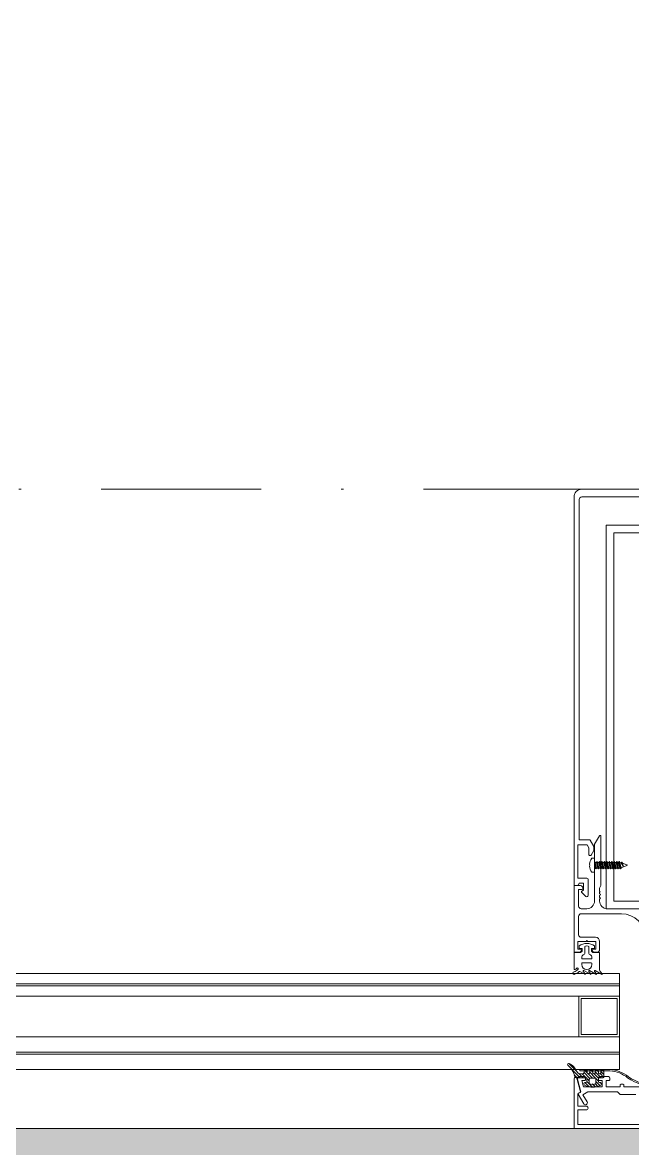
# Model space of a CAD drawing. Extents: x -1701 to 23780, y -363 to 7742.
# Drawn here: x 4231.02 to 4254.87, y 319.21 to 363.26 of the extents above; entities that cross this region are included whole.
import ezdxf

# ---------------------------------------------------------------- set-up
doc = ezdxf.new("R2010")
doc.units = 0
doc.header["$LTSCALE"] = 25
doc.header["$MEASUREMENT"] = 0
doc.linetypes.add('Audi$0$DASHDOT2', pattern=[0.5, 0.25, -0.125, 0, -0.125])
doc.layers.get('0').update_dxf_attribs({"color": 9, "lineweight": 9})
for name, color, linetype, lineweight in [('Audi$0$06D', 8, 'Continuous', 9), ('Audi$0$09', 8, 'Continuous', 9), ('Audi$0$10', 8, 'Continuous', 9), ('Audi$0$15', 8, 'Continuous', 9), ('Audi$0$24', 8, 'Audi$0$DASHDOT2', 9)]:
    doc.layers.add(name, color=color, linetype=linetype, lineweight=lineweight)

# ---------------------------------------------------------------- blocks, each defined once
blk = doc.blocks.new('*U4857')
at = {"layer": 'Audi$0$10'}
h = blk.add_hatch(dxfattribs=at)
h.set_pattern_fill('LINE', color=256, scale=0.6666666666715167, angle=585.0000000000001, style=0)
h.set_pattern_definition([(134.9999999999999, (54.08257083702352, -143.591873856265), (0.0589255650993077, 0.0589255650993076), [])])
edge = h.paths.add_edge_path()
edge.add_arc((-3.724112742561203, -23.01631543597887), 0.6254947507205308, 382.66119677713436, 422.7999977533498, ccw=False)
edge.add_arc((-3.003038380344435, -22.70189300089169), 0.1615246373840444, 207.0399911032214, 269.8973059514558)
edge.add_line((-3.003327888753743, -22.86341737882685), (-2.922681304442392, -22.86341737882685))
edge.add_line((-2.922681304443868, -22.86341737882685), (-2.908930808625711, -22.86341737882685))
edge.add_line((-2.908930808624233, -22.86341737882685), (-2.901684862210744, -22.86288960382808))
edge.add_line((-2.901684862216654, -22.86288960382717), (-2.894240066035251, -22.86121154462581))
edge.add_line((-2.89424006602934, -22.86121154462671), (-2.886867507665158, -22.85828629342723))
edge.add_line((-2.886867507668112, -22.85828629342632), (-2.879875461587231, -22.85410883462737))
edge.add_line((-2.879875461587231, -22.85410883462737), (-2.873575976287667, -22.84877095602769))
edge.add_line((-2.87357597628619, -22.8487709560286), (-2.868239588628569, -22.8424729618273))
edge.add_line((-2.868239588632888, -22.8424729618273), (-2.864062096215491, -22.83548088202952))
edge.add_line((-2.864062096218333, -22.83548088202952), (-2.861137499516701, -22.82810897802847))
edge.add_line((-2.861137499513858, -22.82810897803029), (-2.858930808635193, -22.8134173788294))
edge.add_line((-2.858930808636671, -22.81341737882758), (-2.858930808636671, -22.73765655195257))
edge.add_line((-2.858930808636671, -22.73765655195257), (-2.858719652597812, -22.73475800855249))
edge.add_line((-2.858719652593379, -22.73475800855158), (-2.858048233911345, -22.73177909955121))
edge.add_line((-2.858048233918737, -22.73177909955121), (-2.856878285160121, -22.72883073455159))
edge.add_line((-2.856878285149888, -22.72883073455159), (-2.855207310770366, -22.72603375855033))
edge.add_line((-2.855207310773323, -22.72603375855124), (-2.853072537707986, -22.72351556675221))
edge.add_line((-2.853072537707986, -22.7235155667513), (-2.850553042926831, -22.72137913555344))
edge.add_line((-2.850553042923991, -22.72137913555344), (-2.84775627710695, -22.71970803055229))
edge.add_line((-2.847756277111386, -22.71970803055319), (-2.844807428515252, -22.71853728395308))
edge.add_line((-2.844807428510931, -22.7185372839549), (-2.838931113808428, -22.71765533115376))
edge.add_line((-2.838931113812748, -22.71765533115104), (-2.758930808629372, -22.71765533115104))
edge.add_line((-2.758930808626415, -22.71765533115104), (-2.756032391351423, -22.71786611695279))
edge.add_line((-2.756032391353016, -22.71786611695279), (-2.75305418802958, -22.71853892175204))
edge.add_line((-2.753054188035378, -22.71853892175295), (-2.750104989276508, -22.71970879255332))
edge.add_line((-2.750104989269345, -22.71970879255514), (-2.747308375308818, -22.7213787063547))
edge.add_line((-2.747308375308818, -22.72137870635379), (-2.744788289945461, -22.72351365955365))
edge.add_line((-2.744788289949894, -22.72351365955365), (-2.742654088432856, -22.72603299335424))
edge.add_line((-2.742654088437177, -22.72603299335333), (-2.740982949017108, -22.72883083275246))
edge.add_line((-2.74098294900699, -22.72883083275337), (-2.739813347784489, -22.73177976195257))
edge.add_line((-2.739813347784489, -22.73177976195166), (-2.73893111380397, -22.73765502595143))
edge.add_line((-2.738931113814202, -22.73765502595143), (-2.738931113814202, -22.81341737882758))
edge.add_line((-2.738931113814202, -22.81341737882758), (-2.738403023035231, -22.82066340542588))
edge.add_line((-2.738403023029434, -22.82066340542497), (-2.736723585627089, -22.82810897802756))
edge.add_line((-2.736723585631409, -22.82810897803029), (-2.733799232594319, -22.83548088203133))
edge.add_line((-2.733799232595798, -22.83548088202952), (-2.729621641494587, -22.8424729618273))
edge.add_line((-2.729621641496064, -22.8424729618273), (-2.724286068658384, -22.8487709560286))
edge.add_line((-2.724286068656908, -22.8487709560286), (-2.717985768559231, -22.85410883462828))
edge.add_line((-2.717985768553318, -22.85410883462737), (-2.710993821127146, -22.85828629342632))
edge.add_line((-2.710993821122826, -22.85828629342632), (-2.703621019108652, -22.86121154462581))
edge.add_line((-2.703621019115928, -22.86121154462671), (-2.688931113816408, -22.86341737882685))
edge.add_line((-2.68893111381493, -22.86341737882685), (-2.681684861214589, -22.86288960382808))
edge.add_line((-2.681684861211635, -22.86288960382717), (-2.674239797427787, -22.86121154462581))
edge.add_line((-2.674239797432107, -22.86121154462671), (-2.666867041154603, -22.85828629342723))
edge.add_line((-2.666867041153238, -22.85828629342632), (-2.659874866789949, -22.85410883462737))
edge.add_line((-2.659874866794268, -22.85410883462737), (-2.653575347814296, -22.84877095602769))
edge.add_line((-2.653575347814296, -22.8487709560286), (-2.648238993837082, -22.8424729618273))
edge.add_line((-2.648238993828329, -22.8424729618273), (-2.644061629686063, -22.83548088202952))
edge.add_line((-2.644061629691746, -22.83548088202952), (-2.641137230910715, -22.82810897802847))
edge.add_line((-2.641137230904917, -22.82810897803029), (-2.638931113808268, -22.8134173788294))
edge.add_line((-2.638931113815658, -22.81341737882758), (-2.638931113815658, -22.73765655195257))
edge.add_line((-2.638931113815658, -22.73765655195257), (-2.638719707636653, -22.73475835975205))
edge.add_line((-2.638719707630853, -22.73475835975114), (-2.638047671511059, -22.7317815903516))
edge.add_line((-2.638047671512423, -22.73178159035251), (-2.636877956406634, -22.72883172455204))
edge.add_line((-2.636877956412547, -22.72883172455295), (-2.635206872959145, -22.7260350083543))
edge.add_line((-2.635206872954825, -22.7260350083543), (-2.633072912453883, -22.72351318895198))
edge.add_line((-2.633072912456837, -22.72351318895108), (-2.63055259479398, -22.72138073015321))
edge.add_line((-2.630552594791025, -22.72138073015231), (-2.627755931012018, -22.71970969915128))
edge.add_line((-2.627755931016451, -22.71970969915128), (-2.624806846955775, -22.71854076575255))
edge.add_line((-2.624806846954413, -22.71854076575437), (-2.618931418994689, -22.717656857154))
edge.add_line((-2.618931418991733, -22.71765685715218), (-2.538931113808359, -22.71765685715218))
edge.add_line((-2.538931113805404, -22.71765685715218), (-2.536032472707404, -22.71786813815197))
edge.add_line((-2.536032472711836, -22.71786813815288), (-2.53305417242899, -22.71854076575346))
edge.add_line((-2.533054172431945, -22.71854076575437), (-2.530105038931139, -22.7197096991531))
edge.add_line((-2.530105038928295, -22.71970969915128), (-2.527308013934371, -22.72138073015231))
edge.add_line((-2.527308013928575, -22.72138073015231), (-2.524788322449181, -22.72351318895017))
edge.add_line((-2.524788322449181, -22.72351318895108), (-2.522653380668939, -22.72603500835339))
edge.add_line((-2.522653380674853, -22.7260350083543), (-2.520982317572305, -22.72883172455295))
edge.add_line((-2.520982317566506, -22.72883172455295), (-2.519812337644963, -22.73178159035342))
edge.add_line((-2.519812337644963, -22.73178159035251), (-2.518929893105505, -22.73765655195257))
edge.add_line((-2.518929893114259, -22.73765655195257), (-2.518929893114259, -22.81341737882758))
edge.add_line((-2.518929893114259, -22.81341737882758), (-2.518401991117285, -22.82066340542588))
edge.add_line((-2.51840199110853, -22.82066340542497), (-2.516722710903251, -22.82810897802756))
edge.add_line((-2.516722710906206, -22.82810897803029), (-2.513798487686754, -22.83548088203133))
edge.add_line((-2.513798487685392, -22.83548088202952), (-2.509620975688392, -22.8424729618273))
edge.add_line((-2.509620975689756, -22.8424729618273), (-2.504285440170463, -22.8487709560286))
edge.add_line((-2.504285440173305, -22.8487709560286), (-2.497985102735412, -22.85410883462828))
edge.add_line((-2.497985102735412, -22.85410883462737), (-2.490993076234133, -22.85828629342632))
edge.add_line((-2.490993076235609, -22.85828629342632), (-2.483620144396525, -22.86121154462581))
edge.add_line((-2.483620144390612, -22.86121154462671), (-2.468929893104756, -22.86341737882685))
edge.add_line((-2.468929893103393, -22.86341737882685), (-2.461683829285048, -22.86288960382808))
edge.add_line((-2.461683829290848, -22.86288960382717), (-2.454238922711339, -22.86121154462581))
edge.add_line((-2.454238922706904, -22.86121154462671), (-2.446866296247037, -22.85828629342723))
edge.add_line((-2.446866296254313, -22.85828629342632), (-2.439874200995233, -22.85410883462737))
edge.add_line((-2.439874200987957, -22.85410883462737), (-2.433574719326371, -22.84877095602769))
edge.add_line((-2.433574719330692, -22.8487709560286), (-2.42823832803509, -22.8424729618273))
edge.add_line((-2.428238328033613, -22.8424729618273), (-2.424060884787138, -22.83548088202952))
edge.add_line((-2.424060884792936, -22.83548088202952), (-2.421136356194267, -22.82810897802847))
edge.add_line((-2.421136356191423, -22.82810897803029), (-2.418929893115714, -22.8134173788294))
edge.add_line((-2.418929893115714, -22.81341737882758), (-2.418929893115714, -22.73765502595143))
edge.add_line((-2.418929893115714, -22.73765502595143), (-2.418718577675179, -22.73475734415206))
edge.add_line((-2.418718577676654, -22.73475734415206), (-2.418047278611368, -22.73177831455269))
edge.add_line((-2.418047278606934, -22.7317783145536), (-2.416877733685792, -22.72882871255388))
edge.add_line((-2.416877733682951, -22.72882871255388), (-2.415206831946589, -22.72603217115284))
edge.add_line((-2.415206831949546, -22.72603217115284), (-2.413072408552181, -22.72351329475532))
edge.add_line((-2.413072408549226, -22.72351329475532), (-2.410552932445455, -22.72137791655223))
edge.add_line((-2.410552932449888, -22.72137791655132), (-2.407756443934147, -22.71970672675252))
edge.add_line((-2.407756443926982, -22.71970672675343), (-2.404807506920688, -22.71853753275173))
edge.add_line((-2.404807506920688, -22.71853753275173), (-2.398931724163444, -22.71765533115285))
edge.add_line((-2.39893172417072, -22.71765533115104), (-2.318931418987345, -22.71765380534998))
edge.add_line((-2.318931418984391, -22.71765380535089), (-2.316033230130813, -22.7178636593535))
edge.add_line((-2.316033230129448, -22.71786365935532), (-2.313054813023825, -22.71853716915484))
edge.add_line((-2.313054813026779, -22.71853716915211), (-2.31010558926772, -22.71970678735306))
edge.add_line((-2.31010558926624, -22.71970678735397), (-2.3073091623051, -22.72137540355197))
edge.add_line((-2.307309162303739, -22.72137540355197), (-2.304788782526029, -22.72351087535299))
edge.add_line((-2.304788782530463, -22.7235108753539), (-2.302654506449414, -22.7260297041521))
edge.add_line((-2.302654506453732, -22.7260297041521), (-2.300982829471365, -22.72882885115359))
edge.add_line((-2.300982829464201, -22.72882885115269), (-2.299812937327089, -22.73177803455201))
edge.add_line((-2.29981293733141, -22.73177803455201), (-2.298930198290292, -22.73765350015402))
edge.add_line((-2.298930198281539, -22.73765350015402), (-2.298930198281539, -22.81341737882758))
edge.add_line((-2.298930198281539, -22.81341737882758), (-2.298402280022799, -22.82066340542588))
edge.add_line((-2.298402280024274, -22.82066340542497), (-2.296722981083404, -22.82810897802756))
edge.add_line((-2.296722981090793, -22.82810897803029), (-2.293798751948711, -22.83548088203133))
edge.add_line((-2.293798751944391, -22.83548088202952), (-2.289621233129819, -22.8424729618273))
edge.add_line((-2.289621233126752, -22.8424729618273), (-2.2842857055237, -22.8487709560286))
edge.add_line((-2.284285705526655, -22.8487709560286), (-2.277985360187074, -22.85410883462828))
edge.add_line((-2.277985360184118, -22.85410883462737), (-2.270993340485856, -22.85828629342632))
edge.add_line((-2.27099334049461, -22.85828629342632), (-2.263620414570878, -22.86121154462581))
edge.add_line((-2.263620414563602, -22.86121154462671), (-2.248930198282379, -22.86341737882685))
edge.add_line((-2.248930198282266, -22.86341737882685), (-2.241684118223985, -22.86288960382808))
edge.add_line((-2.241684118229898, -22.86288960382717), (-2.23423919289297, -22.86121154462581))
edge.add_line((-2.234239192891493, -22.86121154462671), (-2.226866560508995, -22.85828629342723))
edge.add_line((-2.226866560501719, -22.85828629342632), (-2.219874458425065, -22.85410883462737))
edge.add_line((-2.219874458436663, -22.85410883462737), (-2.213574984691319, -22.84877095602769))
edge.add_line((-2.213574984684044, -22.8487709560286), (-2.208238585464924, -22.8424729618273))
edge.add_line((-2.208238585470724, -22.8424729618273), (-2.204061149049096, -22.83548088202952))
edge.add_line((-2.204061149040227, -22.83548088202952), (-2.201136626364188, -22.82810897802847))
edge.add_line((-2.2011366263643, -22.82810897803029), (-2.198930198285948, -22.8134173788294))
edge.add_line((-2.198930198294704, -22.81341737882758), (-2.198930198294704, -22.73763518955184))
edge.add_line((-2.198930198294704, -22.73763518955184), (-2.19871940707236, -22.73473815235139))
edge.add_line((-2.198719407062128, -22.73473815235047), (-2.198048360479845, -22.73176337275072))
edge.add_line((-2.198048360485755, -22.73176337275163), (-2.196880107570962, -22.7288162103514))
edge.add_line((-2.196880107573803, -22.72881621035231), (-2.195211595451098, -22.72601983335517))
edge.add_line((-2.195211595451211, -22.72601983335517), (-2.193079894528011, -22.72350138855291))
edge.add_line((-2.193079894528011, -22.72350138855291), (-2.190563270330414, -22.72136653795497))
edge.add_line((-2.190563270324614, -22.72136653795497), (-2.18776947526652, -22.71969583635473))
edge.add_line((-2.187769475267998, -22.71969583635382), (-2.184823444526557, -22.71852431575189))
edge.add_line((-2.184823444523714, -22.71852431575371), (-2.178951865763849, -22.71763549475418))
edge.add_line((-2.178951865763849, -22.71763549475418), (-2.098951560580474, -22.71755004555507))
edge.add_line((-2.098951560589225, -22.71755004555325), (-2.09605159487404, -22.71775713855186))
edge.add_line((-2.096051594875518, -22.71775713855277), (-2.093071049210323, -22.71842716335414))
edge.add_line((-2.093071049200204, -22.71842716335505), (-2.09011889912375, -22.71959546135531))
edge.add_line((-2.090118899131025, -22.7195954613544), (-2.087318967086444, -22.72126520255369))
edge.add_line((-2.087318967077806, -22.72126520255278), (-2.084796137761657, -22.72339854575421))
edge.add_line((-2.084796137763134, -22.72339854575512), (-2.082658734664676, -22.7259204625534))
edge.add_line((-2.082658734666154, -22.7259204625543), (-2.080985478364425, -22.72871913695326))
edge.add_line((-2.080985478362945, -22.72871913695235), (-2.079814314381167, -22.73166975335517))
edge.add_line((-2.079814314381167, -22.73166975335425), (-2.078930503445973, -22.73754974035274))
edge.add_line((-2.078930503448928, -22.73754974035364), (-2.078930503448928, -22.9892850173037))
edge.add_arc((-2.108930503453109, -22.98928501730279), 0.0299999999983993, 269.99999999999994, 360, ccw=False)
edge.add_line((-2.108930503453109, -23.01928501730163), (-2.293103443119604, -23.01928501730163))
edge.add_line((-2.293103443110963, -23.01928501730163), (-2.293103443110963, -23.18928501730079))
edge.add_line((-2.293103443110963, -23.18928501729988), (-2.218117040009872, -23.20881546617329))
edge.add_arc((-2.230719271549161, -23.25720124673626), 0.0500000000016979, 327.9605935086705, 435.4014640604238, ccw=False)
edge.add_arc((-2.273103443127581, -23.2306761265645), 0.1000000000096152, 296.3877999626419, 327.960593512649, ccw=False)
edge.add_arc((-2.523103443123944, -22.72678501729842), 0.6625000000053745, 243.61220003876122, 296.3877999612387, ccw=False)
edge.add_arc((-2.773103443108595, -23.23067612657633), 0.1000000000019964, 212.0394064820503, 243.6122000308444, ccw=False)
edge.add_arc((-2.815487614687016, -23.25720124673899), 0.0500000000069265, 104.59853593852549, 212.0394064833725, ccw=False)
edge.add_line((-2.828089846221983, -23.20881546617329), (-2.753103443128166, -23.18928501729988))
edge.add_line((-2.753103443125212, -23.18928501729988), (-2.753103443125212, -23.01928501730072))
edge.add_line((-2.753103443125212, -23.01928501730163), (-3.173103443124603, -23.01928501730163))
edge.add_arc((-3.173103443114484, -22.96928501730508), 0.0499999999949068, 193.1597880743703, 269.9999999916623, ccw=False)
edge.add_arc((-3.971133191325121, -23.12469570005305), 0.7630586476258935, 370.8798435970469, 411.3381814125703)
edge.add_arc((-3.451129296104056, -22.50682708006479), 0.0485886091209949, 74.56828593339918, 206.9707303244379, ccw=False)
edge = h.paths.add_edge_path(flags=16)
edge.add_arc((-2.623103443110778, -23.21739425380383), 0.0299999999977899, 179.999999993052, 259.1759609296883, ccw=False)
edge.add_line((-2.653103443115069, -23.2173942538011), (-2.653103443115069, -23.0492850173041))
edge.add_arc((-2.623103443110778, -23.04928501729955), 0.0299999999983993, 90, 180.000000006948, ccw=False)
edge.add_line((-2.623103443110778, -23.01928501730163), (-2.423103443116644, -23.01928501730163))
edge.add_arc((-2.423103443113687, -23.04928501729955), 0.0299999999983993, 359.9999999930519, 450, ccw=False)
edge.add_line((-2.393103443121106, -23.04928501730319), (-2.393103443121106, -23.2173942538002))
edge.add_arc((-2.423103443125397, -23.21739425380383), 0.0300000000056753, 280.82403907031164, 360.000000006948, ccw=False)
edge.add_arc((-2.523103443112233, -22.69436820284318), 0.5624999999791568, 259.1759609414076, 280.82403905859235, ccw=False)
for p, q in [((-2.559022459443268, -14.43459761733265), (-2.450000039438064, -14.43459761733265)), ((-2.450000039438064, -14.97579761732413), (-2.450000039438064, -14.43459761733265)), ((-2.443013996195134, -14.55865602082667), (-2.450000579336856, -14.55865602082667)), ((-2.402781799655542, -14.85173914253391), (-2.450000068692645, -14.56477674680445)), ((-2.450000042443035, -14.69077421556358), (-2.422779413313094, -14.81710182541064)), ((-2.422779230136768, -14.81710182541064), (-2.450000016124988, -14.81710183108134)), ((-2.443013996195134, -14.55865602082667), (-2.394788408237956, -14.85173914253391)), ((-2.423016321478883, -14.59329333794993), (-2.443013996195134, -14.55865602082667)), ((-2.374554710708537, -14.59329333794993), (-2.423016321478883, -14.59329333794993)), ((-2.37479085563933, -14.81710182541064), (-2.423016321478883, -14.59329333794993)), ((-2.422779413313094, -14.81710182541064), (-2.402781799655542, -14.85173914253391)), ((-2.422779230136768, -14.81710182541064), (-2.402781799655542, -14.85173914253391)), ((-2.402781799655542, -14.85173914253391), (-2.394788408237956, -14.85173914253391)), ((-2.394788408237956, -14.85173914253391), (-2.37479085563933, -14.81710182541064)), ((-2.32632923182683, -14.81710131920408), (-2.374790563385488, -14.81710131920408)), ((-2.35455691387466, -14.55865602082667), (-2.374554710708537, -14.59329333794993)), ((-2.374554588591138, -14.59329333794993), (-2.32632912275136, -14.81710182541064)), ((-2.34656370563317, -14.55865602082667), (-2.35455691387466, -14.55865602082667)), ((-2.306331509093581, -14.85173914253391), (-2.35455691387466, -14.55865602082667)), ((-2.326566030917375, -14.59329333794993), (-2.34656370563317, -14.55865602082667)), ((-2.34656370563317, -14.55865602082667), (-2.298338117675996, -14.85173914253391)), ((-2.27810438961734, -14.59329333794993), (-2.326566030917375, -14.59329333794993)), ((-2.278340565077371, -14.81710182541064), (-2.326566030917375, -14.59329333794993)), ((-2.32632912275136, -14.81710182541064), (-2.306331509093581, -14.85173914253391)), ((-2.326328939574806, -14.81710182541064), (-2.306331509093581, -14.85173914253391)), ((-2.306331509093581, -14.85173914253391), (-2.298338117675996, -14.85173914253391)), ((-2.298338117675996, -14.85173914253391), (-2.278340565077371, -14.81710182541064)), ((-2.278340565077371, -14.81710182541064), (-2.229878618483609, -14.81710182541064)), ((-2.25810659278346, -14.55865602082667), (-2.27810438961734, -14.59329333794993)), ((-2.278104267499939, -14.59329333794993), (-2.229878801660162, -14.81710182541064)), ((-2.25011338454243, -14.55865602082667), (-2.25810659278346, -14.55865602082667)), ((-2.209881188002384, -14.85173914253391), (-2.25810659278346, -14.55865602082667)), ((-2.230115709826179, -14.59329333794993), (-2.25011338454243, -14.55865602082667)), ((-2.25011338454243, -14.55865602082667), (-2.201887796585253, -14.85173914253391)), ((-2.181890243986629, -14.81710182541064), (-2.230115709826179, -14.59329333794993)), ((-2.181654068526595, -14.59329333794993), (-2.230115709826634, -14.59329333794993)), ((-2.229878801660162, -14.81710182541064), (-2.209881188002384, -14.85173914253391)), ((-2.229878618483609, -14.81710182541064), (-2.209881188002384, -14.85173914253391)), ((-2.036978159477996, -14.81710182541064), (-2.225439922894167, -14.81710182541064)), ((-2.209881188002384, -14.85173914253391), (-2.201887796585253, -14.85173914253391)), ((-2.201887796585253, -14.85173914253391), (-2.181890243986629, -14.81710182541064)), ((-2.181890243986629, -14.81710182541064), (-2.133428297392867, -14.81710182541064)), ((-2.181890243986629, -14.81710182541064), (-2.133428297392867, -14.81710182541064)), ((-2.16165627169272, -14.55865602082667), (-2.181654068526595, -14.59329333794993)), ((-2.181653946409198, -14.59329333794993), (-2.133428480569419, -14.81710182541064)), ((-2.177215067642748, -14.59329333794993), (-1.988752876814544, -14.59329333795085)), ((-2.153663063451459, -14.55865602082667), (-2.16165627169272, -14.55865602082667)), ((-2.113430866911642, -14.85173914253391), (-2.16165627169272, -14.55865602082667)), ((-2.133665388735435, -14.59329333794993), (-2.153663063451459, -14.55865602082667)), ((-2.153663063451459, -14.55865602082667), (-2.105437475494511, -14.85173914253391)), ((-2.085439922895659, -14.81710182541064), (-2.133665388735435, -14.59329333794993)), ((-2.085203747435854, -14.59329333794993), (-2.133665388735892, -14.59329333794993)), ((-2.133428480569419, -14.81710182541064), (-2.113430866911642, -14.85173914253391)), ((-2.133428297392867, -14.81710182541064), (-2.113430866911642, -14.85173914253391)), ((-2.113430866911642, -14.85173914253391), (-2.105437475494511, -14.85173914253391)), ((-2.105437475494511, -14.85173914253391), (-2.085439922895659, -14.81710182541064)), ((-2.085439922895659, -14.81710182541064), (-2.036977976302123, -14.81710182541064)), ((-2.085439922895659, -14.81710182541064), (-2.036977976302123, -14.81710182541064)), ((-2.065205950601749, -14.55865602082667), (-2.085203747435854, -14.59329333794993)), ((-2.085203625318229, -14.59329333794993), (-2.036978159478678, -14.81710182541064)), ((-2.057212742360718, -14.55865602082667), (-2.065205950601749, -14.55865602082667)), ((-2.016980545820899, -14.85173914253391), (-2.065205950601749, -14.55865602082667)), ((-2.037215067644694, -14.59329333794993), (-2.057212742360718, -14.55865602082667)), ((-2.057212742360718, -14.55865602082667), (-2.00898715440354, -14.85173914253391)), ((-1.988989601804916, -14.81710182541064), (-2.037215067644694, -14.59329333794993)), ((-2.036978159478678, -14.81710182541064), (-2.016980545820899, -14.85173914253391)), ((-2.036977976302123, -14.81710182541064), (-2.016980545820899, -14.85173914253391)), ((-2.016980545820899, -14.85173914253391), (-2.00898715440354, -14.85173914253391)), ((-2.00898715440354, -14.85173914253391), (-1.988989601804916, -14.81710182541064)), ((-1.988989601803778, -14.81710182541064), (-1.940527410974766, -14.81710182541064)), ((-1.988989601804916, -14.81710182541064), (-1.940527655211155, -14.81710182541064)), ((-1.968755202098293, -14.55865602082667), (-1.988752876814544, -14.59329333795085)), ((-1.988752876814544, -14.59329333795085), (-1.940527288857365, -14.81710182541064)), ((-1.968755202098293, -14.55865602082667), (-1.960761810680708, -14.55865602082667)), ((-1.920529675200043, -14.85173914253391), (-1.968755202098293, -14.55865602082667)), ((-1.940764197022928, -14.59329333794993), (-1.960761810680708, -14.55865602082667)), ((-1.960761810680708, -14.55865602082667), (-1.912536405899857, -14.85173914253391)), ((-1.892302555723347, -14.59329333794993), (-1.940764197022928, -14.59329333794993)), ((-1.892538731183378, -14.81710182541064), (-1.940764197022928, -14.59329333794993)), ((-1.940527410974766, -14.81710182541064), (-1.920529675200043, -14.85173914253391)), ((-1.940527288857365, -14.81710182541064), (-1.920529675200043, -14.85173914253391)), ((-1.920529675200043, -14.85173914253391), (-1.912536405899857, -14.85173914253391)), ((-1.912536405899857, -14.85173914253391), (-1.892538731183378, -14.81710182541064)), ((-1.892538731183378, -14.81710182541064), (-1.844076784589615, -14.81710182541064)), ((-1.872304819948167, -14.55865602082667), (-1.892302555723347, -14.59329333794993)), ((-1.892302433605493, -14.59329333794993), (-1.84407702882487, -14.81710182541064)), ((-1.824079354108389, -14.85173914253391), (-1.872304819948167, -14.55865602082667)), ((-1.86431155064821, -14.55865602082667), (-1.872304819948167, -14.55865602082667)), ((-1.86431155064821, -14.55865602082667), (-1.816085962690804, -14.85173914253391)), ((-1.844313875931732, -14.59329333794993), (-1.86431155064821, -14.55865602082667)), ((-1.796088410091724, -14.81710182541064), (-1.844313875931732, -14.59329333794993)), ((-1.795852234631468, -14.59329333794993), (-1.844313875931732, -14.59329333794993)), ((-1.84407702882487, -14.81710182541064), (-1.824079354108389, -14.85173914253391)), ((-1.844076784589615, -14.81710182541064), (-1.824079354108389, -14.85173914253391)), ((-1.824079354108389, -14.85173914253391), (-1.816085962690804, -14.85173914253391)), ((-1.816085962690804, -14.85173914253391), (-1.796088410091724, -14.81710182541064)), ((-1.747626646674745, -14.81710182541064), (-1.796088410091724, -14.81710182541064)), ((-1.775854559915669, -14.55865602082667), (-1.79585223463192, -14.59329333795085)), ((-1.79585223463192, -14.59329333795085), (-1.747626646674745, -14.81710182541064)), ((-1.775854559915669, -14.55865602082667), (-1.767861168498086, -14.55865602082667)), ((-1.727629033017193, -14.85173914253391), (-1.775854559915669, -14.55865602082667)), ((-1.747863554840535, -14.59329333794993), (-1.767861168498086, -14.55865602082667)), ((-1.767861168498086, -14.55865602082667), (-1.719635763717006, -14.85173914253391)), ((-1.747863554840535, -14.59329333794993), (-1.699401364011293, -14.59329333795085)), ((-1.699638089000984, -14.81710182541064), (-1.747863554840535, -14.59329333794993)), ((-1.747626768792144, -14.81710182541064), (-1.727629033017193, -14.85173914253391)), ((-1.747626646674745, -14.81710182541064), (-1.727629033017193, -14.85173914253391)), ((-1.727629033017193, -14.85173914253391), (-1.719635763717006, -14.85173914253391)), ((-1.719635763717006, -14.85173914253391), (-1.699638089000984, -14.81710182541064)), ((-1.699638089000984, -14.81710182541064), (-1.651175898171969, -14.81710182541064)), ((-1.679403689295043, -14.55865602082667), (-1.699401364011293, -14.59329333795085)), ((-1.699401364011293, -14.59329333795085), (-1.651175776054343, -14.81710182541064)), ((-1.631178162396565, -14.85173914253391), (-1.679403689295043, -14.55865602082667)), ((-1.679403689295043, -14.55865602082667), (-1.671410297877911, -14.55865602082667)), ((-1.671410297877911, -14.55865602082667), (-1.623184893096604, -14.85173914253391)), ((-1.651412684220133, -14.59329333794993), (-1.671410297877911, -14.55865602082667)), ((-1.603187218380355, -14.81710182541064), (-1.651412684220133, -14.59329333794993)), ((-1.602950798685071, -14.59329333794993), (-1.651412684220133, -14.59329333794993)), ((-1.651175898171969, -14.81710182541064), (-1.631178162396565, -14.85173914253391)), ((-1.651175776054343, -14.81710182541064), (-1.631178162396565, -14.85173914253391)), ((-1.631178162396565, -14.85173914253391), (-1.623184893096604, -14.85173914253391)), ((-1.623184893096604, -14.85173914253391), (-1.603187218380355, -14.81710182541064)), ((-1.603187218380355, -14.81710182541064), (-1.554725332845521, -14.81710182541064)), ((-1.582953062909894, -14.55865602082667), (-1.602950798685071, -14.59329333794993)), ((-1.602950676567216, -14.59329333794993), (-1.554725149668739, -14.81710182541064)), ((-1.534727474952715, -14.85173914253391), (-1.582953062909894, -14.55865602082667)), ((-1.582953062909894, -14.55865602082667), (-1.574959793609706, -14.55865602082667)), ((-1.574959793609706, -14.55865602082667), (-1.526734327770383, -14.85173914253391)), ((-1.554962118893456, -14.59329333794993), (-1.574959793609706, -14.55865602082667)), ((-1.506736653053905, -14.81710182541064), (-1.554962118893456, -14.59329333794993)), ((-1.50650023335862, -14.59329333794993), (-1.554962118893456, -14.59329333794993)), ((-1.554725332845521, -14.81710182541064), (-1.534727474952715, -14.85173914253391)), ((-1.554725149668739, -14.81710182541064), (-1.534727474952715, -14.85173914253391)), ((-1.534727474952715, -14.85173914253391), (-1.526734327770383, -14.85173914253391)), ((-1.526734327770383, -14.85173914253391), (-1.506736653053905, -14.81710182541064)), ((-1.506736653053905, -14.81710182541064), (-1.458274706460144, -14.81710182541064)), ((-1.486501886995083, -14.55865602082667), (-1.50650023335862, -14.59329333794993)), ((-1.438276543273389, -14.85173914253391), (-1.486501886995083, -14.55865602082667)), ((-1.478509228283255, -14.55865602082667), (-1.486501886995083, -14.55865602082667)), ((-1.478509228283255, -14.55865602082667), (-1.430283640326306, -14.85173914253391)), ((-1.458511126155428, -14.59329333794993), (-1.478509228283255, -14.55865602082667)), ((-1.410286026668527, -14.81710182541064), (-1.458511126155428, -14.59329333794993)), ((-1.440941210608853, -14.59329333794993), (-1.458511126155428, -14.59329333794993)), ((-1.458274706460144, -14.81710182541064), (-1.438276543273389, -14.85173914253391)), ((-1.401988928751791, -14.60691403101009), (-1.440941210608853, -14.59329333794993)), ((-1.438276543273389, -14.85173914253391), (-1.430283640326306, -14.85173914253391)), ((-1.430283640326306, -14.85173914253391), (-1.410286026668527, -14.81710182541064)), ((-1.412433770155814, -14.80713330374965), (-1.182124656957113, -14.71525763049158)), ((-1.410286026668527, -14.81710182541064), (-1.412433770155814, -14.80713330374965)), ((-1.390051443786489, -14.58623811508096), (-1.401988928751791, -14.60691403101009)), ((-1.401988928751791, -14.60691403101009), (-1.313834850753949, -14.77265785351938)), ((-1.374102700587229, -14.65934382302657), (-1.390051443786489, -14.58623811508096)), ((-1.382058357662856, -14.58623811508096), (-1.390051443786489, -14.58623811508096)), ((-1.362060682946377, -14.62087329514634), (-1.382058357662856, -14.58623811508096)), ((-1.382058357662856, -14.58623811508096), (-1.360550637625294, -14.68482409001534)), ((-1.360550637625294, -14.68482409001534), (-1.374102700587229, -14.65934382302657)), ((-1.313834850753949, -14.77265785351938), (-1.362060682946377, -14.62087329514634)), ((-1.182124656957113, -14.69513753286992), (-1.362060682946377, -14.62087329514634)), ((-1.174984928701007, -14.70519758168029), (-1.182124656957113, -14.69513753286992)), ((-1.182124656957113, -14.71525763049158), (-1.174984928701007, -14.70519758168029)), ((-2.559022459443268, -14.97579761732413), (-2.450000039438064, -14.97579761732413)), ((-1.468840347965793, -18.9468617151615), (-1.468840347965793, -22.69886171510369))]:
    blk.add_line(p, q, dxfattribs=at)
for points in [[(2.950000000026932, 0), (-2.950000000026932, 0, 0.4142135623730951), (-3.250000000022566, -0.3000000000020009), (-3.250000000022566, -15.47743854311375, 0.4700431714390087), (-3.220000000018274, -15.50519760309089), (-3.150000000024022, -15.50519760309089, 0.4303272441157734), (-3.050000000013767, -15.40743854311313), (-2.88000000002097, -15.40743854311313), (-2.88000000002097, -15.68743854311378), (-2.945000000022273, -15.72496631061222, 0.5081417899848629), (-2.950171738028473, -15.77315295001699), (-2.783619563369085, -15.92444833858644, 0.6509713219855064), (-2.70000000001886, -15.88743854311359), (-2.70000000001886, -15.25743854310985, 0.4142135623730951), (-2.750000000018133, -15.20743854311331), (-3.100000000024747, -15.20743854311331), (-3.100000000024747, -13.90743854310312), (-2.741354626528561, -13.90743854310312), (-2.670000000014681, -14.03102838159248), (-2.670000000014681, -14.29743854310254, 0.4142135623729841), (-2.640000000022098, -14.32743854310684), (-2.602790561932408, -14.32743854310684, 0.2679491924310548), (-2.576809799819955, -14.31243854310469), (-2.474019237897605, -14.13440006733435, 0.1316524975873909), (-2.470000000017591, -14.11940006733221), (-2.470000000017591, -13.9854770188831, 0.1316524975873767), (-2.474019237909315, -13.97047701888186), (-2.617224318658998, -13.72243854309909, 0.2679491924311388), (-2.643205080771565, -13.70743854310331), (-3.050000000013767, -13.70743854310331), (-3.050000000013767, -0.4000000000032742, -0.4142135623730951), (-2.950000000026932, -0.3000000000020009), (2.950000000026932, -0.3000000000020009)], [(-0.4500000000051048, -17.55519760310471, 0.4142135623730951), (-1.400000000002874, -16.60519760310126), (-2.970000000021912, -16.60519760310126, 0.4142135623730951), (-3.070000000020456, -16.70519760310253), (-3.070000000020456, -17.42519760310552, 0.4142135623730951), (-2.970000000021912, -17.52519760310679), (-2.410000000009119, -17.52519760310679, -0.4142135623730951), (-2.250000000013812, -17.68519760310755), (-2.250000000013812, -18.00519760310999, -0.4142135623730284), (-2.350000000023951, -18.10519760311126), (-2.450000000010902, -18.10519760311126, -0.4142135623730284), (-2.550000000021042, -18.00519760310999), (-2.550000000021042, -17.98519760311228), (-2.400000000011628, -17.98519760311228), (-2.400000000011628, -17.68519760310755), (-2.720000000013953, -17.68519760310755), (-2.750000000018133, -17.6551976031069), (-2.780000000022423, -17.68519760310755), (-3.100000000024747, -17.68519760310482), (-3.100000000024747, -17.98519760310592), (-2.950000000026932, -17.98519760311228), (-2.950000000026932, -18.00519760310999, -0.4142135623730951), (-3.050000000013767, -18.10519760311126), (-3.220000000018274, -18.10519760311126, -0.4142135623735391), (-3.250000000022566, -18.07519760311334), (-3.250000000022566, -16.60519760310126), (-3.250000000022566, -15.53519760308972, -0.4142135623733171), (-3.220000000018274, -15.50519760309089), (-3.000000000014495, -15.50519760309089, -0.4142135623730951), (-2.90000000001595, -15.60519760309307), (-2.90000000001595, -15.62519760309351, -0.4142135623726511), (-2.930000000020243, -15.65519760309235), (-3.070000000020456, -15.65519760309235), (-3.070000000020456, -16.30519760309744, 0.4142135623730951), (-2.970000000021912, -16.40519760309871), (-2.750000000018133, -16.40519760309871, 0.4142135623730506), (-2.450000000010902, -16.10519760309671), (-2.450000000010902, -14.73519760308409), (-2.420000000018319, -14.70519760308525), (-2.450000000010902, -14.67519760308732), (-2.450000000010902, -13.88821030498002), (-2.255980762131287, -13.55215912730637, -0.767326987979387), (-2.20000000001454, -13.56715912730487), (-2.20000000001454, -15.50272809544003), (-2.250000000013812, -15.60519760309307), (-2.250000000013812, -15.72930506415014), (-2.220000000021228, -15.74662557222564), (-2.250000000013812, -15.76394608030205), (-2.250000000013812, -15.82662557222647, -0.9999999999999998), (-2.250000000013812, -15.88662557222597), (-2.250000000013812, -15.9666255722268, -0.9999999999999998), (-2.250000000013812, -16.02662557222902), (-2.250000000013812, -16.10519760309671, 0.4142135623730951), (-1.950000000018178, -16.40519760309871), (5.68e-14, -16.40519760309871)], [(3.250000000022566, -22.70176070672915), (3.250000000022566, -22.75176070672842), (2.451769048941002, -22.75176070672842, 0.1022802633145562), (1.155710994714866, -23.0196858574318, -0.152313128437638), (-8.040716642199999e-05, -23.38013236872848, -0.1523131284414806), (-1.155871809047595, -23.0196858574318, 0.1591083345583949), (-1.844920634288484, -22.75176070672842), (-3.022205836712656, -22.75176070672842), (-3.022205836712656, -22.70176070672915), (-1.843552712754956, -22.70176070672915, -0.1589671073422844), (-1.125793546317082, -22.97969272437058, 0.1520535596540487), (-8.040716642199999e-05, -23.33013236872921, 0.1529437832241588), (1.131308121613584, -22.97576540348928, -0.1026599640168839), (2.451769048941002, -22.70176070672915), (3.250000000022566, -22.70176070672915)], [(-0.8300000000041903, -23.67599121911826), (-1.437573593123885, -23.67599121911826, -0.198912367379658), (-1.458786796570905, -23.66720442255791), (-1.550000000012403, -23.57599121911698), (-2.713397459646272, -23.57599121911698), (-2.901076951569109, -23.68434802431057), (-2.739913552889729, -23.96349121911953, -1), (-2.869817363463937, -24.03849121912208), (-3.085980762135533, -23.66408522988968, -0.4142135623730951), (-3.075000000025113, -23.62310446777519), (-2.983419013434001, -23.57023016052062), (-3.117455342180333, -23.06999977156465, -0.4931454260313039), (-3.045320042795366, -22.97599121911389), (-2.850000000016676, -22.97599121911389, -0.4142135623730951), (-2.800000000017405, -23.02599121911317), (-2.800000000017405, -23.09599121911379, -0.4142135623730951), (-2.830000000021698, -23.12599121911445), (-2.947161051960561, -23.12599121911445), (-2.88017375387011, -23.37599121911444), (-2.150000000015268, -23.37599121911444), (-2.150000000015268, -23.12599121911445), (-2.2700000000205, -23.12599121911445, -0.4142135623730951), (-2.300000000013084, -23.09599121911379), (-2.300000000013084, -23.02599121911317, -0.4142135623730951), (-2.250000000013812, -22.97599121911389), (-1.900000000007308, -22.97599121911389, -0.4142135623730951), (-1.850000000008035, -23.02599121911317), (-1.850000000008035, -23.09599121911379, -0.4142135623730951), (-1.880000000012215, -23.12599121911445), (-2.00000000001745, -23.12599121911445), (-2.00000000001745, -23.37599121911444), (-1.450000000013856, -23.37599121911444), (-1.450000000013856, -23.30599121911655, -0.4142135623730951), (-1.420000000009563, -23.27599121911589), (-1.33000000000851, -23.27599121911589, -0.4142135623730951), (-1.300000000004331, -23.30599121911655), (-1.300000000004331, -23.37599121911444), (1.30000000001604, -23.37599121911444)]]:
    blk.add_lwpolyline(points, format="xyb", dxfattribs=at)
for points in [[(-1.999999999970838, -1.405197603098712), (1.999999999970953, -1.405197603098712), (1.999999999970953, -16.40519760312054), (-1.999999999970839, -16.40519760312054)], [(-1.699999999979636, -1.705197603094344), (1.699999999972361, -1.705197603094344), (1.69999999997236, -16.10519760312581), (-1.699999999979638, -16.10519760312581)], [(-1.468840347965793, -21.4228617151266), (-1.468840347965793, -19.82286171511532), (-3.068840347977412, -19.82286171511532), (-3.068840347977412, -21.4228617151266)], [(-1.568840347964339, -21.32286171512533), (-1.568840347964339, -19.92286171511387), (-2.968840347978868, -19.92286171511387), (-2.968840347978868, -21.32286171512533)]]:
    blk.add_lwpolyline(points, close=True, dxfattribs=at)
for points in [[(-2.64997006612276, -14.6669537871212), (-2.62776762516688, -14.69694761732899), (-2.62776762516688, -14.71344761732871), (-2.64997006612276, -14.74344144753558)], [(-1.50650023335862, -14.59329333794993), (-1.458274706460144, -14.81710182541064)]]:
    blk.add_lwpolyline(points, dxfattribs=at)
for points in [[(-2.470000841030751, -18.12519784340657, -0.4142135623726288), (-2.570000841036574, -18.02519784340438), (-2.570000841036574, -17.96519784340671), (-2.450000841033954, -17.96519784340671), (-2.450000841033954, -17.86519784340453, 0.3333333333332321), (-3.050000841047051, -17.86519784340453), (-3.050000841047051, -17.96519784340671), (-2.930000841044432, -17.96519784340671), (-2.930000841044432, -18.02519784340438, -0.4142135623730951), (-3.030000841042975, -18.12519784340657), (-3.250000841051415, -18.12519784340657), (-3.250000841051415, -18.78467284872204), (-3.210521446608083, -18.78467284872204, 0.3076847592327314), (-3.150082077090528, -18.74359109725083, -1.128701775593258), (-3.093050200151822, -18.77457037768727, -0.2012120834861351), (-3.251295199175558, -18.87516656883054, 0.9785310008365528), (-3.250821673778601, -18.97519784343058, 0.1612998685772857), (-3.044731790725393, -18.86481259009997, -0.3075716929249019), (-3.022312757575321, -18.86316905927197), (-2.831753973625212, -18.97318822449051, 0.8390996311750223), (-2.812763306976022, -18.95055602928733), (-2.891905644590051, -18.85623786410906, -0.8390996311790603), (-2.866584755722044, -18.82606160383693), (-2.61175397361677, -18.97318822449051, 0.8390996311775001), (-2.592763306967583, -18.95055602928733), (-2.671905644581613, -18.85623786410906, -0.8390996311751685), (-2.646584755720879, -18.82606160383693), (-2.391753973615605, -18.97318822449051, 0.8390996311802112), (-2.372763306966418, -18.95055602928733), (-2.451905644573173, -18.85623786410906, -0.8390996311790603), (-2.426584755712438, -18.82606160383693), (-2.171753973607167, -18.97318822449051, 0.8390996311805551), (-2.152763306957977, -18.95055602928733), (-2.226605285339076, -18.8625545862651, -0.1763269807083487), (-2.250000841029589, -18.79827582529651), (-2.250000841029589, -18.12519784340657)], [(-2.670000841035116, -18.12519784340657), (-2.670000841042392, -17.89859178779261, 0.3750467088369516), (-2.695946786983595, -17.86886697247064, 0.06787888806713), (-2.804054895097408, -17.86886697247064, 0.3750467088364983), (-2.830000841038612, -17.89859178779261), (-2.830000841038612, -18.12519784340657, -0.29821662669872), (-2.890000841043558, -18.21684935730627, 0.2982166266987449), (-2.950000841048507, -18.30850087120962), (-2.950000841048507, -18.34158685996408, 0.4142135623731131), (-2.920000841042392, -18.37158685996292), (-2.580000841038609, -18.37158685996292, 0.4142135623730951), (-2.550000841039773, -18.34158685996408), (-2.550000841039773, -18.30850087120962, 0.2982166266986086), (-2.610000841037445, -18.21684935730627, -0.2982166266982826)], [(-2.950000841048507, -18.55158685996321), (-2.950000841048507, -18.58467284871403, 0.9999999999999428), (-2.550000841039773, -18.58467284871403), (-2.550000841039773, -18.55158685996321, 0.4142135623731685), (-2.580000841038609, -18.52158685996437), (-2.920000841042392, -18.52158685996437, 0.4142135623730951)], [(-3.438200366807848, -22.45999017449412, -0.1769515108642634), (-3.146906667960195, -22.77532408628939, 0.2813571843793212), (-3.003327888753743, -22.86341737882685), (-2.922681304443868, -22.86341737882685), (-2.908930808624233, -22.86341737882685), (-2.901684862216654, -22.86288960382717), (-2.89424006602934, -22.86121154462671), (-2.886867507668112, -22.85828629342632), (-2.879875461587231, -22.85410883462737), (-2.87357597628619, -22.8487709560286), (-2.868239588632888, -22.8424729618273), (-2.864062096218333, -22.83548088202952), (-2.861137499513858, -22.82810897803029), (-2.858930808636671, -22.81341737882758), (-2.858930808636671, -22.73765655195257), (-2.858719652593379, -22.73475800855158), (-2.858048233918737, -22.73177909955121), (-2.856878285149888, -22.72883073455159), (-2.855207310773323, -22.72603375855124), (-2.853072537707986, -22.7235155667513), (-2.850553042923991, -22.72137913555344), (-2.847756277111386, -22.71970803055319), (-2.844807428510931, -22.7185372839549), (-2.838931113812748, -22.71765533115104), (-2.758930808626415, -22.71765533115104), (-2.756032391353016, -22.71786611695279), (-2.753054188035378, -22.71853892175295), (-2.750104989269345, -22.71970879255514), (-2.747308375308818, -22.72137870635379), (-2.744788289949894, -22.72351365955365), (-2.742654088437177, -22.72603299335333), (-2.74098294900699, -22.72883083275337), (-2.739813347784489, -22.73177976195166), (-2.738931113814202, -22.73765502595143), (-2.738931113814202, -22.81341737882758), (-2.738403023029434, -22.82066340542497), (-2.736723585631409, -22.82810897803029), (-2.733799232595798, -22.83548088202952), (-2.729621641496064, -22.8424729618273), (-2.724286068656908, -22.8487709560286), (-2.717985768553318, -22.85410883462737), (-2.710993821122826, -22.85828629342632), (-2.703621019115928, -22.86121154462671), (-2.68893111381493, -22.86341737882685), (-2.681684861211635, -22.86288960382717), (-2.674239797432107, -22.86121154462671), (-2.666867041153238, -22.85828629342632), (-2.659874866794268, -22.85410883462737), (-2.653575347814296, -22.8487709560286), (-2.648238993828329, -22.8424729618273), (-2.644061629691746, -22.83548088202952), (-2.641137230904917, -22.82810897803029), (-2.638931113815658, -22.81341737882758), (-2.638931113815658, -22.73765655195257), (-2.638719707630853, -22.73475835975114), (-2.638047671512423, -22.73178159035251), (-2.636877956412547, -22.72883172455295), (-2.635206872954825, -22.7260350083543), (-2.633072912456837, -22.72351318895108), (-2.630552594791025, -22.72138073015231), (-2.627755931016451, -22.71970969915128), (-2.624806846954413, -22.71854076575437), (-2.618931418991733, -22.71765685715218), (-2.538931113805404, -22.71765685715218), (-2.536032472711836, -22.71786813815288), (-2.533054172431945, -22.71854076575437), (-2.530105038928295, -22.71970969915128), (-2.527308013928575, -22.72138073015231), (-2.524788322449181, -22.72351318895108), (-2.522653380674853, -22.7260350083543), (-2.520982317566506, -22.72883172455295), (-2.519812337644963, -22.73178159035251), (-2.518929893114259, -22.73765655195257), (-2.518929893114259, -22.81341737882758), (-2.51840199110853, -22.82066340542497), (-2.516722710906206, -22.82810897803029), (-2.513798487685392, -22.83548088202952), (-2.509620975689756, -22.8424729618273), (-2.504285440173305, -22.8487709560286), (-2.497985102735412, -22.85410883462737), (-2.490993076235609, -22.85828629342632), (-2.483620144390612, -22.86121154462671), (-2.468929893103393, -22.86341737882685), (-2.461683829290848, -22.86288960382717), (-2.454238922706904, -22.86121154462671), (-2.446866296254313, -22.85828629342632), (-2.439874200987957, -22.85410883462737), (-2.433574719330692, -22.8487709560286), (-2.428238328033613, -22.8424729618273), (-2.424060884792936, -22.83548088202952), (-2.421136356191423, -22.82810897803029), (-2.418929893115714, -22.81341737882758), (-2.418929893115714, -22.73765502595143), (-2.418718577676654, -22.73475734415206), (-2.418047278606934, -22.7317783145536), (-2.416877733682951, -22.72882871255388), (-2.415206831949546, -22.72603217115284), (-2.413072408549226, -22.72351329475532), (-2.410552932449888, -22.72137791655132), (-2.407756443926982, -22.71970672675343), (-2.404807506920688, -22.71853753275173), (-2.39893172417072, -22.71765533115104), (-2.318931418984391, -22.71765380535089), (-2.316033230129448, -22.71786365935532), (-2.313054813026779, -22.71853716915211), (-2.31010558926624, -22.71970678735397), (-2.307309162303739, -22.72137540355197), (-2.304788782530463, -22.7235108753539), (-2.302654506453732, -22.7260297041521), (-2.300982829464201, -22.72882885115269), (-2.29981293733141, -22.73177803455201), (-2.298930198281539, -22.73765350015402), (-2.298930198281539, -22.81341737882758), (-2.298402280024274, -22.82066340542497), (-2.296722981090793, -22.82810897803029), (-2.293798751944391, -22.83548088202952), (-2.289621233126752, -22.8424729618273), (-2.284285705526655, -22.8487709560286), (-2.277985360184118, -22.85410883462737), (-2.27099334049461, -22.85828629342632), (-2.263620414563602, -22.86121154462671), (-2.248930198282266, -22.86341737882685), (-2.241684118229898, -22.86288960382717), (-2.234239192891493, -22.86121154462671), (-2.226866560501719, -22.85828629342632), (-2.219874458436663, -22.85410883462737), (-2.213574984684044, -22.8487709560286), (-2.208238585470724, -22.8424729618273), (-2.204061149040227, -22.83548088202952), (-2.2011366263643, -22.82810897803029), (-2.198930198294704, -22.81341737882758), (-2.198930198294704, -22.73763518955184), (-2.198719407062128, -22.73473815235047), (-2.198048360485755, -22.73176337275163), (-2.196880107573803, -22.72881621035231), (-2.195211595451211, -22.72601983335517), (-2.193079894528011, -22.72350138855291), (-2.190563270324614, -22.72136653795497), (-2.187769475267998, -22.71969583635382), (-2.184823444523714, -22.71852431575371), (-2.178951865763849, -22.71763549475418), (-2.098951560589225, -22.71755004555325), (-2.096051594875518, -22.71775713855277), (-2.093071049200204, -22.71842716335505), (-2.090118899131025, -22.7195954613544), (-2.087318967077806, -22.72126520255278), (-2.084796137763134, -22.72339854575512), (-2.082658734666154, -22.7259204625543), (-2.080985478362945, -22.72871913695235), (-2.079814314381167, -22.73166975335425), (-2.078930503448928, -22.73754974035364), (-2.078930503448928, -22.98928501730279, -0.4142135623730951), (-2.108930503453109, -23.01928501730163), (-2.293103443110963, -23.01928501730163), (-2.293103443110963, -23.18928501729988), (-2.21811704001419, -23.20881546617329, -0.5064562203475484), (-2.188335099970743, -23.28372636691074, -0.1386404725579098), (-2.228658998678554, -23.32025676822104, -0.2344355629253235), (-2.817547887569218, -23.32025676822104, -0.1386404725578748), (-2.857871786265432, -23.28372636691074, -0.5064562203477827), (-2.828089846221983, -23.20881546617329), (-2.753103443125212, -23.18928501729988), (-2.753103443125212, -23.01928501730163), (-3.17310344312608, -23.01928501730163, -0.3484335912023162), (-3.221790389448583, -22.980668393634, 0.1783897654075296), (-3.494433326945056, -22.52886372792, -0.6519069970241193)], [(-3.100000000024747, -24.85000000000218), (-3.100000000024747, -24.2799999999952), (-2.775000000017769, -24.2799999999952, 1), (-2.775000000017769, -24.12999999999738), (-3.100000000024747, -24.12999999999738), (-3.100000000024747, -23.64999999999418), (-3.015000000028237, -23.60092522711239, 0.3394542588633759), (-3.001022225237022, -23.5671798936537), (-3.142097225949044, -23.04068082327649, 0.8769764629927568), (-3.250000000022566, -23.05488649297604), (-3.250000000022566, -25), (3.250000000022566, -25), (3.250000000022566, -23.05488649297604, 0.8769764629927564), (3.142097225960751, -23.04068082327649), (3.001022225237136, -23.5671798936537, 0.3394542588633762), (3.01500000002835, -23.60092522711239), (3.100000000024747, -23.64999999999418), (3.100000000024747, -24.12999999999738), (2.775000000017882, -24.12999999999738, 0.9999999999999996), (2.775000000017882, -24.2799999999952), (3.100000000024747, -24.2799999999952), (3.100000000024747, -24.85000000000218)], [(-2.628737245927423, -23.26646505160807, -0.3599036719487125), (-2.653103443115069, -23.23699879521701), (-2.653103443115069, -23.06888955871909, -0.4142135623730951), (-2.623103443110778, -23.03888955871753), (-2.423103443113687, -23.03888955871753, -0.4142135623732201), (-2.393103443121106, -23.06888955871909), (-2.393103443121106, -23.23699879521701, -0.3599036719487126), (-2.41746964030875, -23.26646505160807, -0.0947394902351546)], [(-2.628737245927423, -23.26646505160807, -0.3599036719487125), (-2.653103443115069, -23.23699879521701), (-2.653103443115069, -23.06888955871909, -0.4142135623730951), (-2.623103443110778, -23.03888955871753), (-2.423103443113687, -23.03888955871753, -0.4142135623732201), (-2.393103443121106, -23.06888955871909), (-2.393103443121106, -23.23699879521701, -0.3599036719487126), (-2.41746964030875, -23.26646505160807, -0.0947394902351546)]]:
    blk.add_lwpolyline(points, format="xyb", close=True, dxfattribs=at)
for centre, radius, start, end in [((-2.133865798087811, -14.73498735640169), 0.5205690943891569, 144.7573058598477, 172.490489638061), ((-2.133865798087811, -14.6754078782551), 0.5205690943891572, 187.5095103619389, 215.2426941401523)]:
    blk.add_arc(centre, radius, start, end, dxfattribs=at)
at = {"layer": 'Audi$0$15'}
for p, q in [((-1.468840347965793, -18.9468617151615), (-170.63447161821, -18.9468617151615)), ((-1.468840347965793, -19.34686171515932), (-170.63447161821, -19.34686171515932)), ((-1.468840347965793, -19.4228617151557), (-170.63447161821, -19.4228617151557)), ((-1.468840347965793, -19.82286171514988), (-170.63447161821, -19.82286171514988)), ((-1.468840347965793, -21.4228617151266), (-170.63447161821, -21.4228617151266)), ((-1.468840347965793, -22.02286171511514), (-170.63447161821, -22.02286171511514)), ((-1.468840347965793, -22.09886171511243), (-170.63447161821, -22.09886171511243)), ((-1.468840347965793, -22.69886171510369), (-170.63447161821, -22.69886171510369))]:
    blk.add_line(p, q, dxfattribs=at)
blk = doc.blocks.new('Audi$0$P-AKS_AUDI')
at = {"layer": 'Audi$0$24'}
blk.add_lwpolyline([(-3840, -2440), (360, -2440)], dxfattribs=at)
blk = doc.blocks.new('Audi$0$p-zemin kat')
at = {"layer": 'Audi$0$09'}
h = blk.add_hatch(dxfattribs=at)
h.set_pattern_fill('SQUARE', color=252, scale=20, style=0)
h.set_pattern_definition([(9.199999999999998e-15, (0, 0), (0, 2.5), [2.5, -2.5]), (90, (0, 0), (-2.5, 2e-16), [2.5, -2.5])])
h.paths.add_polyline_path([(4025.504562432291, 284.9999999999927), (4822.499999999803, 285.0000000046348), (4822.499999999803, 2034.318600173057), (4787.499999999861, 2034.318600173057), (4787.499999999861, 320.0000000046494), (4025.504562432291, 320.0000000000073)])
at = {"layer": 'Audi$0$06D'}
blk.add_lwpolyline([(4025.504562432371, 320.00000000812), (4787.499999999861, 320.0000000046494), (4787.499999999861, 2034.618600173061)], dxfattribs=at)
blk.add_lwpolyline([(4025.504562432212, 285.0000000082655), (4822.499999999803, 285.0000000046348), (4822.499999999803, 2034.318600173057), (4787.499999999861, 2034.318600173057), (4787.499999999861, 320.0000000046494), (4025.504562432291, 320.0000000000073), (4025.504562432291, 284.9999999999927)], close=True, dxfattribs=at)
at = {"layer": 'Audi$0$10'}
blk.add_blockref('*U4857', (4255.833333333195, 345.0000037590507), dxfattribs=at)
at = {"layer": 'Audi$0$24'}
blk.add_blockref('Audi$0$P-AKS_AUDI', (4722.49999999986, 2785.000000004649), dxfattribs=at)
blk = doc.blocks.new('Audi')
at = {"layer": 'Audi$0$10'}
blk.add_blockref('Audi$0$p-zemin kat', (1.42e-14, 0), dxfattribs=at)

msp = doc.modelspace()

# ---------------------------------------------------------------- block references
at = {"color": 6}
msp.add_blockref('Audi', (0, 0), dxfattribs=at)

doc.saveas('drawing.dxf')
